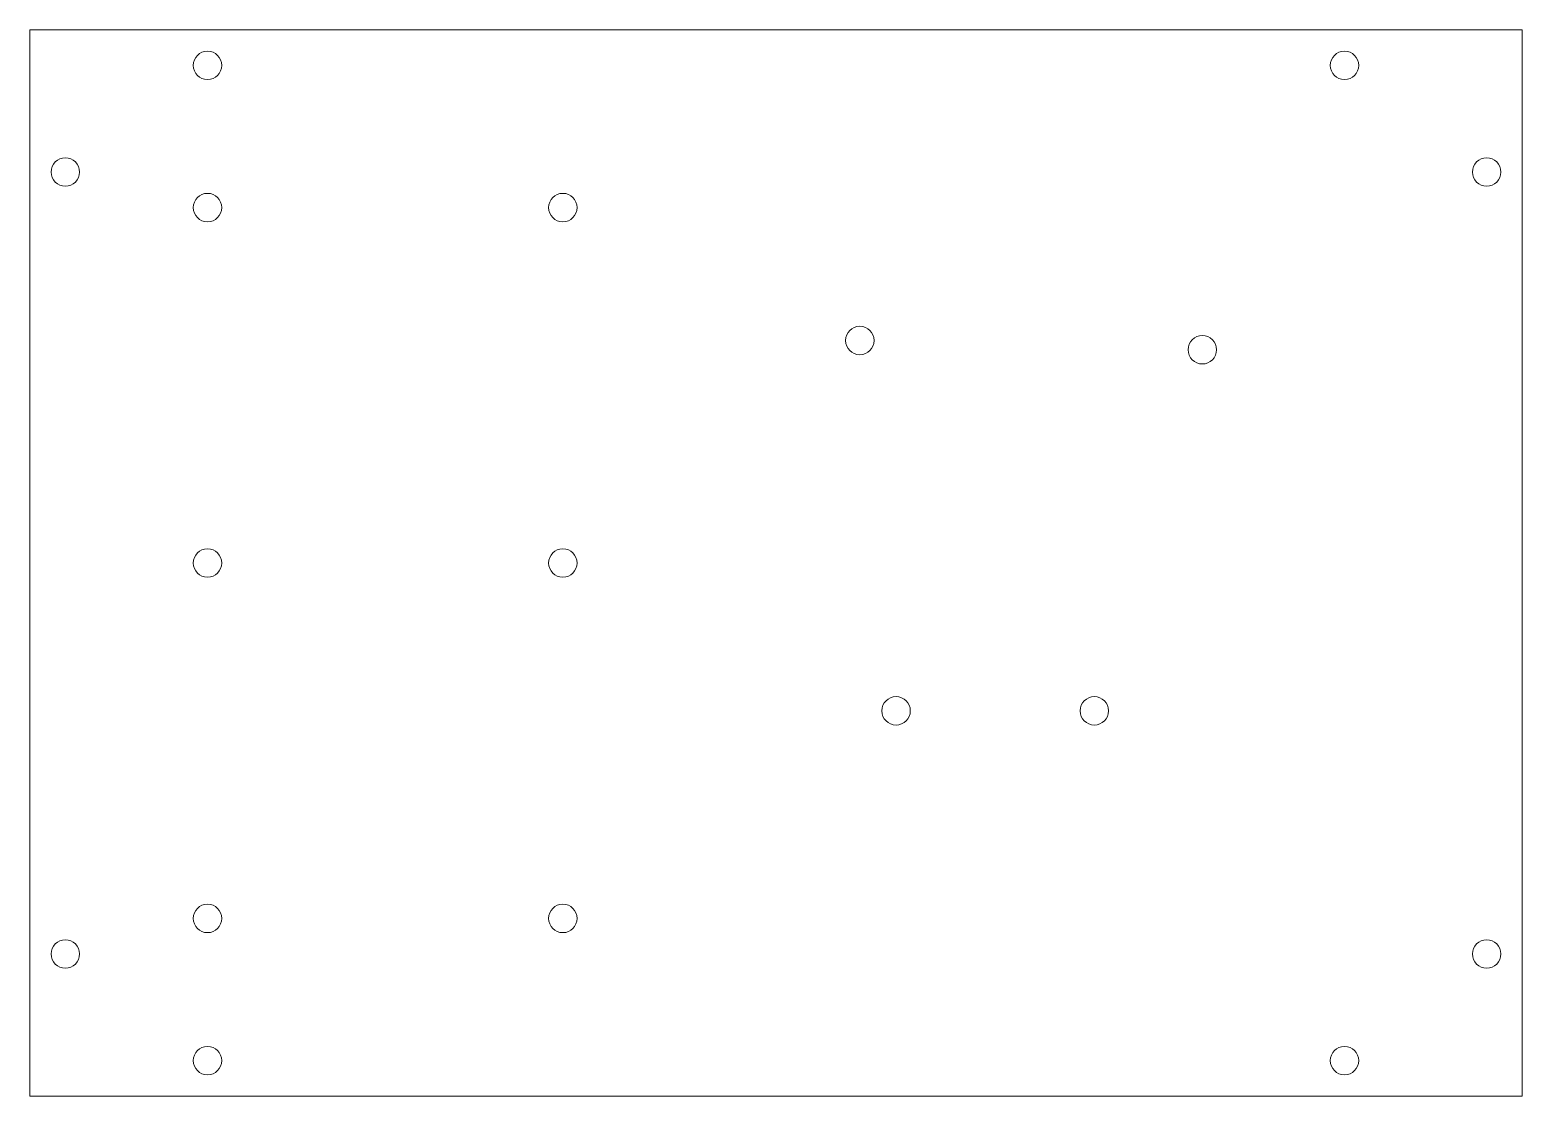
# Model space of a CAD drawing. Header units: millimetres. Extents: x -105 to 105, y -75 to 75.
import ezdxf

# ---------------------------------------------------------------- set-up
doc = ezdxf.new("R2010")
doc.units = ezdxf.units.MM
doc.layers.add('Laser-Cut', color=1, linetype='CONTINUOUS', lineweight=0)

# ---------------------------------------------------------------- blocks, each defined once
blk = doc.blocks.new('MountHoleA')
at = {"layer": 'Laser-Cut'}
for centre in [(-80, 70), (80, 70), (-80, -70), (80, -70)]:
    blk.add_circle(centre, 2, dxfattribs=at)
blk = doc.blocks.new('MountHoleB')
at = {"layer": 'Laser-Cut'}
for centre in [(-100, 55), (100, 55), (-100, -55), (100, -55)]:
    blk.add_circle(centre, 2, dxfattribs=at)
blk = doc.blocks.new('ArduinoMount')
at = {"layer": 'Laser-Cut'}
for centre in [(1.8, -8.7), (50, -10), (6.9, -60.8), (34.8, -60.8)]:
    blk.add_circle(centre, 2, dxfattribs=at)

msp = doc.modelspace()

# ---------------------------------------------------------------- linework, layer by layer
at = {"layer": 'Laser-Cut'}
for p, q in [((-105, 75), (105, 75)), ((-105, -75), (-105, 75)), ((105, 75), (105, -75)), ((105, -75), (-105, -75))]:
    msp.add_line(p, q, dxfattribs=at)
for centre in [(-80, 50), (-30, 50), (-80, 0), (-30, 0), (-80, -50), (-30, -50)]:
    msp.add_circle(centre, 2, dxfattribs=at)

# ---------------------------------------------------------------- block references
for name, p in [('MountHoleA', (0, 0)), ('MountHoleB', (0, 0)), ('ArduinoMount', (10, 40))]:
    msp.add_blockref(name, p, dxfattribs=at)

doc.saveas('drawing.dxf')
